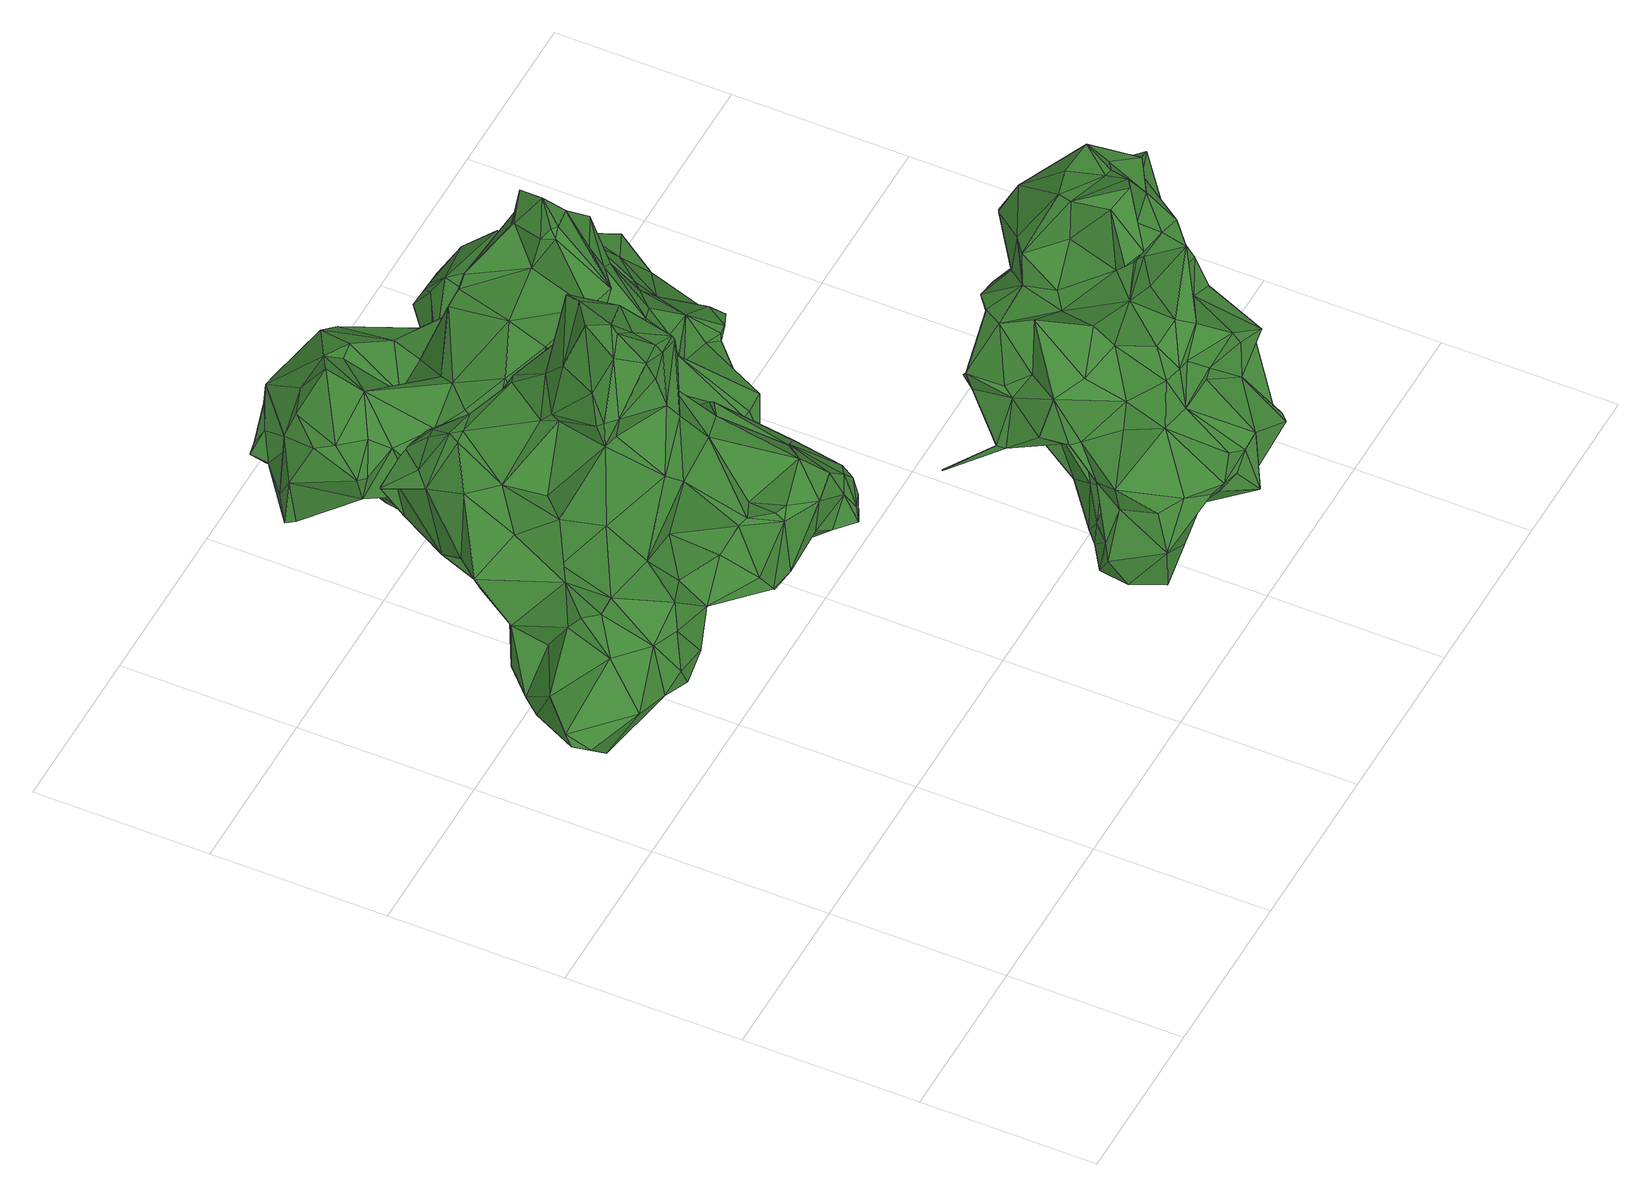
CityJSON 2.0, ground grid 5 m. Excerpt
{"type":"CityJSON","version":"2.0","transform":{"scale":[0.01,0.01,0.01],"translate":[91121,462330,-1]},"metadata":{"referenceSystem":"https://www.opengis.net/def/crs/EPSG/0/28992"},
"CityObjects":{
"tree1":{"type":"SolitaryVegetationObject","attributes":{"gtid":245,"crown_width_m":10.09,"crown_median_z":3.33,"trunk_H_m":3.53,"trunk_DBH_m":0.307,"trunk_radius_m":0.154,"trunk_base_height_m":-0.2,"original_gtid":"250"},"geometry":[{"type":"Solid","lod":"3","boundaries":[[[[0,1,2]],[[3,4,5]],[[6,7,8]],[[9,10,11]],[[12,13,14]],[[12,15,13]],[[16,17,18]],[[16,18,19]],[[20,21,22]],[[20,23,21]],[[24,25,26]],[[27,28,29]],[[30,31,6]],[[32,33,34]],[[35,24,36]],[[37,38,39]],[[40,39,38]],[[41,36,42]],[[43,44,45]],[[46,43,45]],[[47,48,49]],[[50,8,51]],[[52,4,53]],[[54,3,5]],[[55,7,56]],[[57,58,59]],[[60,61,62]],[[56,7,63]],[[56,63,40]],[[64,65,66]],[[67,68,69]],[[70,71,72]],[[73,74,75]],[[76,75,74]],[[13,77,78]],[[79,80,49]],[[81,82,83]],[[84,85,86]],[[87,85,84]],[[88,89,90]],[[29,91,92]],[[16,93,17]],[[93,68,67]],[[94,63,95]],[[96,94,95]],[[31,95,63]],[[30,6,97]],[[98,99,90]],[[100,101,19]],[[27,25,102]],[[16,37,93]],[[103,104,105]],[[67,100,106]],[[22,104,103]],[[35,107,25]],[[71,108,109]],[[69,68,94]],[[69,94,96]],[[19,106,100]],[[18,106,19]],[[74,73,53]],[[18,17,106]],[[93,106,17]],[[110,105,104]],[[93,67,106]],[[41,42,111]],[[112,73,75]],[[109,70,72]],[[47,113,59]],[[114,49,80]],[[115,79,48]],[[116,35,36]],[[116,36,41]],[[31,30,95]],[[109,72,71]],[[63,7,31]],[[117,109,108]],[[16,44,37]],[[42,36,118]],[[25,27,26]],[[119,120,22]],[[52,5,4]],[[111,42,118]],[[114,80,79]],[[114,79,115]],[[121,54,5]],[[93,37,39]],[[93,39,68]],[[57,122,123]],[[59,122,57]],[[102,124,28]],[[125,124,102]],[[16,19,101]],[[126,127,128]],[[128,127,43]],[[112,75,129]],[[13,130,77]],[[3,98,4]],[[131,132,133]],[[131,134,132]],[[94,68,63]],[[63,68,40]],[[99,54,135]],[[136,135,54]],[[76,4,98]],[[68,39,40]],[[137,138,125]],[[139,116,41]],[[41,140,139]],[[118,36,24]],[[141,142,65]],[[143,144,20]],[[8,97,6]],[[54,99,3]],[[8,7,55]],[[59,2,47]],[[47,2,1]],[[118,91,145]],[[146,101,77]],[[114,147,49]],[[109,140,70]],[[111,70,140]],[[77,130,148]],[[55,51,8]],[[55,149,51]],[[48,79,49]],[[150,25,107]],[[48,47,84]],[[35,116,107]],[[25,24,35]],[[151,152,153]],[[116,154,107]],[[29,145,91]],[[137,125,102]],[[48,84,155]],[[156,22,120]],[[95,157,158]],[[159,158,157]],[[160,60,62]],[[160,62,161]],[[162,122,163]],[[25,150,102]],[[150,164,137]],[[122,162,160]],[[154,116,139]],[[100,78,101]],[[88,75,89]],[[165,48,155]],[[49,147,47]],[[113,47,147]],[[97,8,50]],[[58,64,66]],[[6,31,7]],[[1,84,47]],[[166,137,164]],[[15,133,13]],[[131,133,15]],[[159,131,15]],[[131,70,134]],[[111,140,41]],[[112,129,61]],[[66,65,142]],[[44,16,101]],[[44,101,146]],[[136,141,135]],[[65,135,141]],[[167,127,21]],[[83,22,81]],[[168,169,160]],[[132,124,138]],[[2,59,58]],[[0,58,66]],[[75,76,89]],[[148,46,77]],[[132,170,133]],[[118,145,171]],[[172,173,148]],[[174,173,172]],[[75,64,175]],[[86,85,176]],[[121,177,54]],[[131,71,70]],[[168,160,162]],[[159,15,158]],[[145,132,134]],[[102,150,137]],[[12,14,69]],[[134,70,171]],[[0,2,58]],[[178,119,46]],[[175,129,75]],[[166,154,179]],[[166,179,61]],[[154,139,179]],[[82,81,153]],[[37,43,38]],[[127,38,43]],[[107,164,150]],[[86,20,144]],[[86,176,20]],[[177,180,54]],[[167,85,33]],[[74,53,4]],[[83,20,22]],[[143,20,83]],[[67,14,100]],[[78,100,14]],[[20,176,23]],[[143,165,144]],[[82,165,143]],[[82,143,83]],[[115,48,165]],[[82,115,165]],[[181,95,182]],[[159,71,131]],[[159,157,71]],[[98,3,99]],[[56,40,38]],[[21,128,22]],[[95,158,96]],[[56,38,183]],[[184,185,179]],[[186,187,140]],[[186,140,117]],[[187,139,140]],[[141,188,142]],[[51,149,189]],[[51,189,50]],[[117,140,109]],[[77,46,146]],[[167,21,23]],[[90,65,64]],[[190,50,189]],[[90,99,135]],[[65,90,135]],[[21,126,128]],[[23,85,167]],[[176,85,23]],[[161,175,123]],[[151,153,81]],[[191,138,137]],[[192,9,11]],[[183,167,32]],[[183,32,149]],[[0,66,188]],[[175,161,129]],[[123,175,57]],[[57,175,64]],[[57,64,58]],[[155,84,86]],[[160,169,153]],[[193,60,160]],[[193,152,60]],[[87,33,85]],[[123,122,161]],[[97,95,30]],[[170,132,138]],[[107,154,164]],[[110,170,105]],[[189,180,177]],[[60,191,137]],[[60,152,191]],[[84,1,87]],[[147,163,113]],[[166,164,154]],[[82,153,169]],[[169,168,194]],[[162,194,168]],[[33,87,0]],[[1,0,87]],[[195,92,91]],[[155,144,165]],[[155,86,144]],[[163,122,113]],[[113,122,59]],[[82,169,194]],[[193,153,152]],[[160,153,193]],[[82,194,115]],[[147,194,162]],[[147,162,163]],[[115,194,114]],[[114,194,147]],[[88,90,64]],[[146,45,44]],[[22,103,81]],[[178,46,120]],[[174,133,173]],[[170,173,133]],[[121,11,177]],[[29,92,27]],[[191,152,138]],[[138,152,151]],[[170,151,105]],[[103,105,151]],[[122,160,161]],[[95,181,157]],[[138,151,170]],[[103,151,81]],[[46,119,43]],[[108,71,181]],[[157,181,71]],[[76,74,4]],[[88,64,75]],[[136,54,180]],[[38,127,183]],[[167,183,127]],[[196,15,12]],[[196,12,96]],[[96,158,15]],[[177,197,189]],[[192,73,185]],[[179,185,61]],[[112,61,185]],[[33,32,167]],[[148,173,110]],[[12,69,96]],[[90,89,98]],[[177,10,197]],[[32,34,149]],[[73,192,52]],[[56,183,55]],[[149,55,183]],[[187,184,139]],[[178,120,119]],[[24,195,118]],[[172,130,174]],[[148,130,172]],[[149,188,189]],[[34,188,149]],[[139,184,179]],[[121,5,11]],[[192,11,5]],[[195,26,92]],[[61,60,198]],[[61,198,166]],[[26,27,92]],[[136,180,189]],[[134,171,145]],[[98,89,76]],[[10,177,11]],[[187,199,10]],[[186,199,187]],[[117,199,186]],[[192,185,184]],[[189,197,190]],[[0,188,33]],[[9,184,187]],[[187,10,9]],[[33,188,34]],[[161,62,129]],[[61,129,62]],[[127,126,21]],[[148,120,46]],[[156,120,148]],[[195,24,26]],[[128,43,119]],[[22,128,119]],[[146,46,45]],[[190,199,108]],[[197,10,199]],[[197,199,190]],[[112,185,73]],[[108,199,117]],[[66,142,188]],[[110,173,170]],[[9,192,184]],[[69,14,67]],[[78,14,13]],[[52,192,5]],[[196,96,15]],[[27,102,28]],[[156,148,110]],[[13,174,130]],[[13,133,174]],[[91,118,195]],[[137,198,60]],[[137,166,198]],[[189,188,136]],[[141,136,188]],[[118,171,111]],[[70,111,171]],[[97,182,95]],[[181,182,108]],[[190,108,182]],[[50,190,182]],[[50,182,97]],[[52,53,73]],[[37,44,43]],[[29,28,124]],[[132,145,124]],[[29,124,145]],[[125,138,124]],[[77,101,78]],[[156,104,22]],[[110,104,156]],[[200,201,202]],[[200,202,203]],[[203,202,204]],[[203,204,205]],[[202,201,206]],[[202,206,204]],[[204,206,207]],[[204,207,205]],[[206,201,208]],[[206,208,207]],[[207,208,209]],[[207,209,205]],[[208,201,210]],[[208,210,209]],[[209,210,211]],[[209,211,205]],[[210,201,212]],[[210,212,211]],[[211,212,213]],[[211,213,205]],[[212,201,214]],[[212,214,213]],[[213,214,215]],[[213,215,205]],[[214,201,216]],[[214,216,215]],[[215,216,217]],[[215,217,205]],[[216,201,218]],[[216,218,217]],[[217,218,219]],[[217,219,205]],[[218,201,220]],[[218,220,219]],[[219,220,221]],[[219,221,205]],[[220,201,222]],[[220,222,221]],[[221,222,223]],[[221,223,205]],[[222,201,224]],[[222,224,223]],[[223,224,225]],[[223,225,205]],[[224,201,226]],[[224,226,225]],[[225,226,227]],[[225,227,205]],[[226,201,228]],[[226,228,227]],[[227,228,229]],[[227,229,205]],[[228,201,230]],[[228,230,229]],[[229,230,231]],[[229,231,205]],[[230,201,232]],[[230,232,231]],[[231,232,233]],[[231,233,205]],[[232,201,234]],[[232,234,233]],[[233,234,235]],[[233,235,205]],[[234,201,236]],[[234,236,235]],[[235,236,237]],[[235,237,205]],[[236,201,238]],[[236,238,237]],[[237,238,239]],[[237,239,205]],[[238,201,240]],[[238,240,239]],[[239,240,241]],[[239,241,205]],[[240,201,242]],[[240,242,241]],[[241,242,243]],[[241,243,205]],[[242,201,244]],[[242,244,243]],[[243,244,245]],[[243,245,205]],[[244,201,246]],[[244,246,245]],[[245,246,247]],[[245,247,205]],[[246,201,248]],[[246,248,247]],[[247,248,249]],[[247,249,205]],[[248,201,200]],[[248,200,249]],[[249,200,203]],[[249,203,205]]]]}]},
"tree2":{"type":"SolitaryVegetationObject","attributes":{"gtid":246,"crown_width_m":11.04,"crown_median_z":2.66,"trunk_H_m":2.81,"trunk_DBH_m":0.289,"trunk_radius_m":0.145,"trunk_base_height_m":-0.15,"original_gtid":"251"},"geometry":[{"type":"Solid","lod":"3","boundaries":[[[[250,251,252]],[[253,254,255]],[[256,255,254]],[[257,258,259]],[[260,261,250]],[[262,263,264]],[[265,266,267]],[[267,266,268]],[[269,250,261]],[[270,271,272]],[[273,274,275]],[[276,277,278]],[[279,280,281]],[[282,283,284]],[[285,286,287]],[[288,289,290]],[[291,292,293]],[[265,294,266]],[[259,295,296]],[[259,296,257]],[[284,297,271]],[[298,299,300]],[[301,302,303]],[[304,305,306]],[[292,307,308]],[[309,310,311]],[[312,313,314]],[[315,316,293]],[[306,305,317]],[[318,319,320]],[[311,321,322]],[[323,324,325]],[[272,271,297]],[[318,326,327]],[[272,328,273]],[[305,329,330]],[[330,329,331]],[[332,269,333]],[[267,334,265]],[[335,336,319]],[[306,336,335]],[[337,338,339]],[[322,309,311]],[[340,341,342]],[[340,342,343]],[[303,290,301]],[[322,278,309]],[[344,345,308]],[[346,347,348]],[[349,347,346]],[[350,285,287]],[[332,333,351]],[[352,353,354]],[[355,299,356]],[[357,299,355]],[[358,355,356]],[[272,297,328]],[[359,360,300]],[[361,362,323]],[[352,354,270]],[[277,363,364]],[[277,364,365]],[[344,308,307]],[[366,367,368]],[[366,368,326]],[[369,370,253]],[[365,371,289]],[[372,302,373]],[[374,264,263]],[[375,376,377]],[[287,377,376]],[[378,373,301]],[[313,379,314]],[[378,362,361]],[[378,361,373]],[[380,381,338]],[[382,324,323]],[[383,384,385]],[[341,253,370]],[[333,261,260]],[[333,269,261]],[[362,378,290]],[[272,352,270]],[[277,386,363]],[[297,284,283]],[[297,283,344]],[[387,388,389]],[[308,293,292]],[[308,315,293]],[[291,390,391]],[[323,325,392]],[[253,255,292]],[[307,292,255]],[[357,393,394]],[[290,289,362]],[[391,395,369]],[[378,301,290]],[[372,373,396]],[[250,269,397]],[[319,318,296]],[[287,376,398]],[[375,398,376]],[[399,400,401]],[[381,402,338]],[[364,382,365]],[[358,356,298]],[[397,269,332]],[[317,403,383]],[[343,404,405]],[[313,312,406]],[[298,356,299]],[[267,407,334]],[[306,334,407]],[[288,303,285]],[[393,267,408]],[[393,408,394]],[[271,270,409]],[[330,321,317]],[[330,276,321]],[[405,410,411]],[[405,404,410]],[[341,370,396]],[[412,379,413]],[[389,329,387]],[[326,414,366]],[[318,414,326]],[[284,409,282]],[[320,414,318]],[[328,415,400]],[[380,338,392]],[[279,281,416]],[[417,251,397]],[[417,397,294]],[[397,251,250]],[[301,373,302]],[[330,331,276]],[[418,251,417]],[[419,251,418]],[[420,421,358]],[[365,382,371]],[[323,371,382]],[[274,422,352]],[[355,421,406]],[[358,421,355]],[[372,303,302]],[[419,423,251]],[[419,348,423]],[[359,416,281]],[[309,277,365]],[[288,290,303]],[[296,335,319]],[[295,335,296]],[[424,396,392]],[[315,308,345]],[[425,293,316]],[[312,314,367]],[[426,367,314]],[[426,339,427]],[[337,339,426]],[[337,426,379]],[[251,423,252]],[[348,252,423]],[[428,315,345]],[[399,262,256]],[[262,429,256]],[[430,320,319]],[[360,281,280]],[[360,280,431]],[[412,338,337]],[[311,310,432]],[[331,329,389]],[[331,389,388]],[[293,433,291]],[[346,348,419]],[[289,434,365]],[[309,278,277]],[[257,435,436]],[[379,412,337]],[[437,399,256]],[[274,352,275]],[[352,272,275]],[[414,430,366]],[[437,400,399]],[[407,267,393]],[[407,393,366]],[[253,341,254]],[[317,383,438]],[[383,385,438]],[[321,278,322]],[[276,278,321]],[[273,275,272]],[[403,311,432]],[[405,411,439]],[[300,440,298]],[[441,427,339]],[[442,256,254]],[[442,254,341]],[[385,350,398]],[[346,390,291]],[[268,443,408]],[[268,408,267]],[[430,407,366]],[[357,367,393]],[[402,427,441]],[[420,439,411]],[[421,420,411]],[[282,409,431]],[[274,400,437]],[[351,443,332]],[[394,444,445]],[[394,443,351]],[[394,351,444]],[[421,411,406]],[[313,406,411]],[[305,387,329]],[[318,327,296]],[[365,434,309]],[[361,323,392]],[[446,296,327]],[[388,304,295]],[[388,387,304]],[[257,296,446]],[[282,431,345]],[[428,345,431]],[[292,291,391]],[[274,447,422]],[[287,286,390]],[[416,348,433]],[[342,396,424]],[[424,448,342]],[[359,281,360]],[[342,341,396]],[[449,405,439]],[[369,292,391]],[[258,450,331]],[[259,258,295]],[[396,370,369]],[[294,375,417]],[[294,265,375]],[[265,398,375]],[[265,438,398]],[[350,287,398]],[[430,306,407]],[[305,330,317]],[[446,368,435]],[[426,435,368]],[[366,393,367]],[[372,395,303]],[[441,338,402]],[[306,317,438]],[[298,451,358]],[[420,358,451]],[[412,424,338]],[[391,390,395]],[[427,402,436]],[[401,263,262]],[[286,303,395]],[[385,384,350]],[[387,305,304]],[[350,384,432]],[[252,348,452]],[[357,355,453]],[[439,420,454]],[[451,454,420]],[[436,435,427]],[[335,455,306]],[[323,362,371]],[[289,371,362]],[[343,342,456]],[[253,292,369]],[[426,314,379]],[[427,435,426]],[[390,377,287]],[[390,346,377]],[[363,457,364]],[[325,364,457]],[[257,436,258]],[[448,456,342]],[[374,262,264]],[[456,412,458]],[[276,331,386]],[[457,386,402]],[[412,456,448]],[[412,448,424]],[[283,345,344]],[[304,455,295]],[[295,455,335]],[[422,454,352]],[[282,345,283]],[[401,262,399]],[[412,413,458]],[[385,398,438]],[[431,280,316]],[[431,316,428]],[[353,431,459]],[[454,422,447]],[[349,291,347]],[[268,266,443]],[[300,360,440]],[[320,430,414]],[[306,455,304]],[[306,430,336]],[[319,336,430]],[[271,409,284]],[[350,432,310]],[[350,310,288]],[[459,431,409]],[[380,325,457]],[[288,310,460]],[[309,434,310]],[[295,258,388]],[[331,388,258]],[[426,368,367]],[[438,334,306]],[[265,334,438]],[[332,443,266]],[[400,263,401]],[[328,297,415]],[[381,457,402]],[[437,447,274]],[[340,447,437]],[[415,297,344]],[[445,299,357]],[[394,445,357]],[[340,461,447]],[[457,363,386]],[[350,288,285]],[[291,433,347]],[[348,347,433]],[[352,454,353]],[[451,353,454]],[[460,289,288]],[[417,377,418]],[[375,377,417]],[[418,377,419]],[[346,419,377]],[[446,435,257]],[[260,452,333]],[[326,368,327]],[[327,368,446]],[[321,311,403]],[[321,403,317]],[[396,369,395]],[[396,395,372]],[[460,434,289]],[[428,316,315]],[[351,359,444]],[[353,459,354]],[[270,354,459]],[[298,462,451]],[[353,451,462]],[[394,408,443]],[[300,444,359]],[[360,462,440]],[[411,410,313]],[[459,409,270]],[[256,442,437]],[[425,316,280]],[[279,425,280]],[[361,463,373]],[[373,463,396]],[[437,442,340]],[[341,340,442]],[[339,338,441]],[[285,303,286]],[[286,395,390]],[[392,338,424]],[[410,413,313]],[[458,413,404]],[[410,404,413]],[[380,392,325]],[[276,386,277]],[[456,458,404]],[[258,436,386]],[[436,402,386]],[[343,456,404]],[[299,444,300]],[[450,386,331]],[[258,386,450]],[[367,453,312]],[[380,457,381]],[[460,310,434]],[[250,252,260]],[[383,403,384]],[[403,432,384]],[[298,440,462]],[[333,452,351]],[[359,351,452]],[[252,452,260]],[[357,453,367]],[[406,453,355]],[[312,453,406]],[[415,344,464]],[[429,307,255]],[[255,256,429]],[[353,462,431]],[[360,431,462]],[[397,332,465]],[[397,465,294]],[[299,445,444]],[[416,433,279]],[[279,433,425]],[[349,346,291]],[[400,274,273]],[[328,400,273]],[[266,294,465]],[[266,465,332]],[[425,433,293]],[[348,416,452]],[[359,452,416]],[[396,463,392]],[[392,463,361]],[[405,461,343]],[[343,461,340]],[[449,461,405]],[[313,413,379]],[[374,429,262]],[[374,307,429]],[[374,466,307]],[[307,466,344]],[[464,344,466]],[[464,466,374]],[[263,400,464]],[[263,464,374]],[[415,464,400]],[[382,364,324]],[[325,324,364]],[[439,461,449]],[[447,461,454]],[[454,461,439]],[[467,468,469]],[[467,469,470]],[[470,469,471]],[[470,471,472]],[[469,468,473]],[[469,473,471]],[[471,473,474]],[[471,474,472]],[[473,468,475]],[[473,475,474]],[[474,475,476]],[[474,476,472]],[[475,468,477]],[[475,477,476]],[[476,477,478]],[[476,478,472]],[[477,468,479]],[[477,479,478]],[[478,479,480]],[[478,480,472]],[[479,468,481]],[[479,481,480]],[[480,481,482]],[[480,482,472]],[[481,468,483]],[[481,483,482]],[[482,483,484]],[[482,484,472]],[[483,468,485]],[[483,485,484]],[[484,485,486]],[[484,486,472]],[[485,468,487]],[[485,487,486]],[[486,487,488]],[[486,488,472]],[[487,468,489]],[[487,489,488]],[[488,489,490]],[[488,490,472]],[[489,468,491]],[[489,491,490]],[[490,491,492]],[[490,492,472]],[[491,468,493]],[[491,493,492]],[[492,493,494]],[[492,494,472]],[[493,468,495]],[[493,495,494]],[[494,495,496]],[[494,496,472]],[[495,468,497]],[[495,497,496]],[[496,497,498]],[[496,498,472]],[[497,468,499]],[[497,499,498]],[[498,499,500]],[[498,500,472]],[[499,468,501]],[[499,501,500]],[[500,501,502]],[[500,502,472]],[[501,468,503]],[[501,503,502]],[[502,503,504]],[[502,504,472]],[[503,468,505]],[[503,505,504]],[[504,505,506]],[[504,506,472]],[[505,468,507]],[[505,507,506]],[[506,507,508]],[[506,508,472]],[[507,468,509]],[[507,509,508]],[[508,509,510]],[[508,510,472]],[[509,468,511]],[[509,511,510]],[[510,511,512]],[[510,512,472]],[[511,468,513]],[[511,513,512]],[[512,513,514]],[[512,514,472]],[[513,468,515]],[[513,515,514]],[[514,515,516]],[[514,516,472]],[[515,468,467]],[[515,467,516]],[[516,467,470]],[[516,470,472]]]]}]},
"tree3":{"type":"SolitaryVegetationObject","attributes":{"gtid":208,"crown_width_m":8.56,"crown_median_z":5.39,"trunk_H_m":4.51,"trunk_DBH_m":0.305,"trunk_radius_m":0.152,"trunk_base_height_m":0.88,"original_gtid":"213"},"geometry":[{"type":"Solid","lod":"3","boundaries":[[[[517,518,519]],[[517,519,520]],[[521,522,523]],[[524,525,526]],[[527,528,519]],[[527,519,529]],[[530,531,532]],[[533,534,535]],[[536,534,533]],[[537,538,539]],[[540,522,521]],[[541,542,543]],[[544,545,546]],[[544,546,547]],[[548,549,550]],[[551,552,553]],[[554,555,556]],[[557,558,539]],[[559,560,561]],[[562,557,539]],[[563,564,565]],[[566,567,568]],[[569,568,567]],[[570,571,572]],[[573,574,575]],[[576,577,578]],[[524,570,525]],[[566,579,580]],[[581,582,583]],[[584,585,586]],[[562,538,587]],[[588,552,551]],[[539,538,562]],[[589,590,591]],[[592,545,544]],[[593,594,595]],[[569,567,596]],[[597,598,599]],[[599,598,600]],[[525,570,572]],[[559,601,602]],[[603,604,550]],[[530,605,606]],[[607,608,609]],[[610,608,607]],[[582,611,583]],[[612,613,614]],[[615,593,616]],[[617,618,619]],[[537,587,538]],[[582,620,611]],[[621,611,620]],[[518,517,622]],[[623,615,581]],[[571,570,524]],[[624,625,626]],[[627,628,629]],[[619,628,617]],[[617,628,630]],[[631,630,628]],[[523,522,632]],[[633,521,634]],[[633,634,623]],[[555,635,636]],[[555,599,635]],[[637,638,639]],[[638,640,639]],[[641,642,580]],[[643,574,644]],[[603,574,643]],[[645,646,647]],[[581,648,582]],[[649,648,581]],[[650,605,622]],[[621,651,652]],[[653,550,604]],[[556,580,642]],[[654,655,612]],[[619,618,572]],[[656,627,657]],[[658,659,615]],[[619,629,628]],[[589,591,660]],[[661,627,662]],[[638,585,584]],[[540,585,638]],[[663,664,665]],[[662,666,667]],[[662,627,666]],[[593,595,616]],[[627,661,628]],[[577,668,626]],[[669,534,536]],[[620,582,648]],[[561,620,648]],[[519,518,670]],[[519,670,671]],[[601,672,666]],[[667,666,672]],[[598,673,589]],[[663,665,674]],[[590,675,591]],[[676,610,677]],[[557,678,558]],[[618,617,639]],[[662,659,658]],[[679,680,546]],[[588,681,550]],[[682,683,684]],[[600,598,660]],[[598,589,660]],[[685,601,559]],[[612,575,654]],[[637,639,617]],[[686,678,576]],[[596,687,569]],[[559,602,688]],[[689,690,668]],[[550,646,603]],[[623,581,624]],[[561,621,620]],[[691,692,693]],[[694,695,676]],[[590,589,608]],[[590,608,610]],[[696,652,651]],[[542,697,688]],[[622,698,699]],[[622,699,650]],[[550,681,548]],[[672,685,667]],[[592,700,545]],[[701,702,679]],[[680,679,702]],[[588,550,653]],[[648,649,561]],[[521,586,540]],[[540,586,585]],[[703,704,586]],[[703,586,521]],[[627,656,666]],[[550,549,647]],[[685,594,705]],[[532,694,706]],[[691,564,692]],[[628,658,631]],[[661,658,628]],[[610,707,675]],[[708,675,707]],[[635,599,709]],[[662,658,661]],[[710,651,558]],[[674,665,609]],[[681,588,711]],[[688,560,559]],[[701,679,545]],[[656,680,666]],[[528,518,530]],[[712,687,596]],[[571,713,680]],[[555,714,715]],[[568,579,566]],[[624,690,623]],[[602,702,701]],[[593,659,662]],[[689,716,717]],[[668,577,687]],[[695,567,635]],[[567,695,694]],[[718,529,671]],[[671,527,718]],[[718,527,529]],[[686,576,626]],[[690,626,668]],[[553,643,554]],[[711,537,697]],[[719,564,563]],[[685,672,601]],[[673,598,597]],[[671,529,519]],[[530,518,605]],[[523,720,721]],[[722,723,609]],[[722,613,723]],[[671,670,527]],[[554,642,724]],[[700,543,545]],[[664,725,665]],[[558,678,686]],[[682,640,726]],[[673,614,589]],[[612,614,673]],[[727,640,584]],[[710,625,651]],[[520,728,664]],[[533,684,683]],[[535,684,533]],[[599,555,597]],[[729,693,563]],[[640,638,584]],[[730,535,731]],[[517,586,704]],[[689,717,690]],[[727,726,640]],[[553,732,643]],[[587,641,562]],[[624,626,690]],[[646,654,574]],[[646,574,603]],[[556,566,580]],[[733,579,568]],[[668,687,712]],[[663,533,683]],[[663,536,533]],[[592,535,700]],[[621,652,611]],[[579,734,580]],[[536,663,723]],[[729,735,693]],[[735,528,530]],[[622,605,518]],[[602,601,702]],[[666,702,601]],[[520,519,528]],[[587,711,551]],[[588,551,711]],[[537,711,587]],[[626,625,710]],[[730,639,640]],[[678,736,576]],[[700,669,543]],[[542,541,681]],[[650,606,605]],[[528,670,518]],[[693,719,563]],[[723,663,674]],[[723,674,609]],[[644,573,673]],[[681,541,548]],[[573,575,673]],[[663,683,664]],[[643,604,603]],[[530,606,531]],[[644,673,714]],[[715,714,673]],[[678,733,736]],[[723,737,645]],[[613,737,723]],[[645,536,723]],[[517,704,698]],[[698,622,517]],[[545,602,701]],[[662,667,705]],[[609,738,722]],[[602,545,739]],[[685,705,667]],[[639,730,740]],[[688,697,537]],[[545,543,739]],[[731,740,730]],[[520,584,517]],[[727,584,520]],[[682,726,664]],[[547,535,544]],[[567,566,636]],[[567,636,635]],[[688,537,560]],[[535,534,700]],[[669,700,534]],[[551,641,587]],[[602,739,688]],[[676,706,694]],[[730,684,535]],[[592,544,535]],[[728,741,725]],[[728,725,664]],[[665,607,609]],[[742,618,740]],[[742,740,731]],[[547,524,743]],[[547,743,535]],[[526,743,524]],[[535,743,731]],[[526,731,743]],[[615,623,634]],[[744,558,651]],[[561,744,621]],[[581,745,624]],[[625,624,745]],[[704,717,716]],[[583,696,581]],[[745,581,696]],[[625,745,696]],[[636,566,556]],[[636,556,555]],[[611,652,583]],[[696,583,652]],[[528,741,728]],[[735,741,528]],[[637,540,638]],[[649,594,561]],[[559,561,594]],[[523,634,521]],[[640,682,730]],[[664,683,682]],[[589,614,722]],[[613,722,614]],[[520,528,728]],[[578,626,576]],[[639,740,618]],[[527,670,528]],[[612,655,613]],[[610,676,707]],[[610,675,590]],[[673,575,612]],[[713,546,680]],[[689,746,716]],[[699,746,650]],[[668,746,689]],[[565,747,706]],[[691,735,532]],[[530,532,735]],[[653,732,552]],[[553,552,732]],[[558,744,748]],[[694,532,531]],[[749,571,657]],[[749,657,627]],[[526,525,731]],[[711,697,681]],[[542,681,697]],[[704,703,717]],[[680,702,666]],[[593,662,705]],[[554,643,644]],[[554,724,553]],[[744,651,621]],[[750,748,744]],[[608,589,738]],[[608,738,609]],[[722,738,589]],[[577,626,578]],[[584,586,517]],[[615,659,593]],[[699,716,746]],[[531,606,567]],[[531,567,694]],[[596,567,606]],[[596,606,650]],[[724,642,641]],[[604,732,653]],[[604,643,732]],[[550,647,646]],[[751,549,541]],[[543,669,751]],[[541,543,751]],[[523,615,634]],[[563,565,706]],[[739,543,542]],[[548,541,549]],[[703,633,623]],[[575,574,654]],[[536,645,669]],[[645,549,751]],[[645,751,669]],[[645,647,549]],[[558,748,539]],[[556,642,554]],[[739,542,688]],[[676,677,706]],[[733,568,736]],[[520,726,727]],[[630,631,522]],[[682,684,730]],[[664,726,520]],[[617,522,637]],[[630,522,617]],[[637,522,540]],[[569,736,568]],[[687,736,569]],[[577,576,736]],[[687,577,736]],[[713,571,524]],[[713,524,547]],[[685,559,594]],[[691,693,735]],[[619,749,629]],[[607,735,729]],[[686,710,558]],[[699,704,716]],[[626,710,686]],[[705,594,593]],[[690,717,623]],[[623,717,703]],[[572,571,749]],[[572,749,619]],[[615,595,581]],[[615,616,595]],[[561,560,744]],[[750,560,537]],[[744,560,750]],[[724,551,553]],[[724,641,551]],[[644,714,554]],[[554,714,555]],[[591,752,660]],[[660,752,600]],[[591,675,752]],[[655,753,613]],[[613,753,737]],[[645,737,753]],[[645,753,646]],[[715,673,597]],[[597,555,715]],[[600,752,599]],[[599,752,709]],[[719,692,564]],[[733,734,579]],[[729,563,677]],[[706,677,563]],[[691,565,564]],[[693,692,719]],[[580,734,641]],[[562,641,734]],[[704,699,698]],[[650,746,596]],[[712,746,668]],[[712,596,746]],[[750,537,748]],[[539,748,537]],[[581,595,649]],[[595,594,649]],[[729,754,607]],[[729,677,754]],[[607,754,610]],[[677,610,754]],[[713,547,546]],[[655,654,753]],[[679,546,545]],[[646,753,654]],[[572,618,742]],[[525,742,731]],[[572,742,525]],[[680,657,571]],[[656,657,680]],[[653,552,588]],[[658,720,631]],[[522,720,632]],[[631,720,522]],[[523,632,720]],[[615,720,658]],[[557,755,678]],[[562,755,557]],[[678,755,733]],[[734,733,755]],[[734,755,562]],[[703,521,633]],[[706,747,532]],[[532,747,691]],[[691,747,565]],[[573,644,574]],[[696,651,625]],[[665,725,607]],[[741,735,725]],[[607,725,735]],[[629,749,627]],[[635,709,708]],[[752,708,709]],[[675,708,752]],[[695,707,676]],[[708,707,635]],[[695,635,707]],[[523,721,615]],[[615,721,720]],[[756,757,758]],[[756,758,759]],[[759,758,760]],[[759,760,761]],[[758,757,762]],[[758,762,760]],[[760,762,763]],[[760,763,761]],[[762,757,764]],[[762,764,763]],[[763,764,765]],[[763,765,761]],[[764,757,766]],[[764,766,765]],[[765,766,767]],[[765,767,761]],[[766,757,768]],[[766,768,767]],[[767,768,769]],[[767,769,761]],[[768,757,770]],[[768,770,769]],[[769,770,771]],[[769,771,761]],[[770,757,772]],[[770,772,771]],[[771,772,773]],[[771,773,761]],[[772,757,774]],[[772,774,773]],[[773,774,775]],[[773,775,761]],[[774,757,776]],[[774,776,775]],[[775,776,777]],[[775,777,761]],[[776,757,778]],[[776,778,777]],[[777,778,779]],[[777,779,761]],[[778,757,780]],[[778,780,779]],[[779,780,781]],[[779,781,761]],[[780,757,782]],[[780,782,781]],[[781,782,783]],[[781,783,761]],[[782,757,784]],[[782,784,783]],[[783,784,785]],[[783,785,761]],[[784,757,786]],[[784,786,785]],[[785,786,787]],[[785,787,761]],[[786,757,788]],[[786,788,787]],[[787,788,789]],[[787,789,761]],[[788,757,790]],[[788,790,789]],[[789,790,791]],[[789,791,761]],[[790,757,792]],[[790,792,791]],[[791,792,793]],[[791,793,761]],[[792,757,794]],[[792,794,793]],[[793,794,795]],[[793,795,761]],[[794,757,796]],[[794,796,795]],[[795,796,797]],[[795,797,761]],[[796,757,798]],[[796,798,797]],[[797,798,799]],[[797,799,761]],[[798,757,800]],[[798,800,799]],[[799,800,801]],[[799,801,761]],[[800,757,802]],[[800,802,801]],[[801,802,803]],[[801,803,761]],[[802,757,804]],[[802,804,803]],[[803,804,805]],[[803,805,761]],[[804,757,756]],[[804,756,805]],[[805,756,759]],[[805,759,761]]]]}]}
},
"vertices":[
[586,1492,166],[364,1468,143],[352,1526,172],[628,1989,527],[603,1990,543],[662,1956,570],[1135,1604,260],[1111,1575,240],[1048,1641,253],[747,1795,696],[796,1737,569],[668,1810,609],[1113,1160,459],[1039,1093,509],[1116,1157,460],[1023,1319,575],[1121,966,260],[1178,997,293],[1177,994,295],[1138,980,293],[568,1140,224],[663,1226,295],[632,1154,319],[593,1237,208],[792,1502,1036],[698,1449,1023],[777,1477,1028],[760,1388,974],[795,1378,892],[866,1393,916],[1140,1607,297],[1166,1586,262],[742,1498,198],[644,1483,162],[732,1585,230],[758,1559,1038],[860,1625,1003],[1062,1140,174],[1003,1307,184],[1168,1257,210],[1161,1335,210],[888,1676,976],[891,1674,976],[960,1129,227],[1062,1011,265],[979,1052,300],[879,1038,272],[222,1433,177],[190,1219,162],[99,1274,245],[946,1708,321],[972,1665,256],[637,1929,606],[612,1928,602],[630,1922,374],[1012,1582,221],[1033,1405,196],[496,1623,361],[500,1646,219],[330,1557,200],[469,1490,631],[520,1676,627],[442,1603,549],[1201,1409,251],[506,1839,315],[672,1868,197],[656,1719,160],[1183,1042,374],[1254,1243,322],[1171,1175,417],[1059,1615,764],[1090,1620,662],[1083,1630,688],[599,1864,655],[541,1921,552],[496,1880,542],[483,2001,502],[980,1007,447],[1077,1026,451],[82,1211,276],[45,1247,307],[501,1181,441],[380,1180,394],[467,1157,380],[344,1302,161],[565,1352,174],[498,1184,174],[531,1402,164],[538,1985,482],[484,1999,498],[566,1974,338],[949,1407,893],[867,1413,932],[1158,1176,199],[1216,1358,375],[1175,1582,359],[1159,1393,468],[1110,1622,285],[555,2033,444],[621,1932,366],[1138,1015,395],[1109,1001,356],[655,1412,857],[618,1225,393],[768,1185,366],[762,1324,386],[1187,1015,340],[658,1490,916],[1037,1660,523],[1047,1658,681],[826,1159,430],[952,1649,895],[582,1831,653],[221,1463,230],[60,1272,327],[207,1135,328],[709,1597,918],[1013,1671,659],[937,1549,950],[802,1058,269],[800,1048,276],[575,1869,534],[318,1551,359],[357,1656,409],[808,1354,795],[678,1432,767],[788,1182,313],[871,1286,216],[809,1094,284],[471,1760,601],[912,1066,467],[982,1423,673],[838,1332,738],[938,1298,587],[976,1406,801],[675,1869,199],[674,1866,200],[623,1436,778],[716,1312,642],[747,1665,827],[944,1650,846],[705,1885,146],[703,1884,143],[434,1129,277],[474,1131,200],[963,1407,866],[994,1025,319],[152,1361,340],[877,1055,446],[870,1594,200],[622,1438,861],[581,1297,466],[604,1424,515],[408,1314,482],[671,1610,772],[345,1301,165],[809,1092,288],[1123,1597,482],[1148,1400,476],[1019,1457,525],[403,1441,486],[301,1648,498],[300,1383,444],[311,1444,343],[618,1457,846],[348,1132,266],[669,1590,760],[759,1374,163],[311,1351,483],[332,1305,497],[767,1285,588],[938,1545,824],[879,1083,463],[846,1145,446],[907,1171,436],[409,1738,436],[536,1194,184],[677,1713,451],[801,1046,273],[674,1643,734],[599,1706,321],[1122,1600,480],[1034,1599,377],[914,1415,190],[756,1765,741],[613,1831,666],[905,1607,716],[781,1772,742],[690,1693,190],[764,1683,299],[934,1703,381],[665,1457,738],[669,1841,673],[459,1480,483],[267,1248,423],[854,1473,962],[1019,1296,400],[829,1708,468],[549,1563,611],[924,1694,590],[740,1451,80],[725,1452,80],[740,1455,80],[738,1464,433],[738,1468,433],[723,1465,433],[739,1459,80],[737,1472,433],[736,1462,80],[734,1475,433],[733,1465,80],[731,1478,432],[730,1467,80],[727,1479,432],[726,1467,79],[723,1480,432],[722,1467,79],[719,1480,432],[718,1466,80],[716,1478,432],[715,1463,80],[712,1476,432],[712,1460,80],[710,1473,432],[710,1457,80],[708,1469,433],[710,1453,80],[707,1465,433],[710,1448,80],[708,1461,433],[712,1445,80],[709,1458,433],[714,1442,80],[712,1454,433],[717,1439,80],[715,1452,433],[721,1437,81],[718,1450,433],[724,1437,81],[722,1449,433],[729,1437,81],[726,1450,434],[732,1438,81],[730,1451,433],[735,1441,81],[733,1454,433],[738,1444,80],[736,1457,433],[740,1447,80],[738,1460,433],
[1171,1882,975],[1210,1964,932],[1122,1937,903],[968,2397,315],[852,2343,243],[848,2434,345],[764,2386,195],[1270,1487,182],[1400,1624,222],[1417,1565,303],[1074,1839,935],[1097,1822,958],[708,2407,258],[624,2437,300],[627,2439,300],[1300,1753,679],[1245,1743,720],[1240,1624,594],[1109,1732,657],[1110,1807,959],[420,2035,572],[458,2177,591],[419,2227,479],[426,2243,320],[521,2199,314],[444,2219,320],[1657,1826,253],[1576,1881,198],[1640,1862,239],[921,2026,744],[786,1978,639],[921,2025,747],[650,2237,674],[629,2297,598],[546,2269,593],[1386,2088,447],[1245,2062,425],[1307,1971,483],[1513,2177,412],[1544,2203,297],[1465,2253,365],[989,2140,556],[958,2354,495],[926,2180,551],[1304,1813,818],[1492,1535,321],[1316,1363,303],[500,2280,550],[697,1790,580],[803,1747,554],[775,1793,725],[1334,2278,342],[1302,2277,345],[1301,2219,418],[1524,1541,345],[1580,1613,329],[1409,1594,464],[799,2455,417],[873,2360,557],[1708,2043,283],[1559,2038,418],[1701,1919,343],[855,1667,232],[827,1730,170],[916,1667,209],[837,2261,586],[796,2100,517],[1509,1725,380],[1266,1315,286],[1323,1343,369],[1254,1338,372],[1675,1822,271],[1707,1928,301],[1422,2180,227],[1433,2087,225],[1351,2020,191],[1159,1424,298],[1251,1350,257],[452,2270,388],[1580,1601,320],[1577,1638,325],[1540,1626,283],[1099,1653,816],[1084,1802,943],[1301,1646,564],[1441,1553,352],[1324,1557,390],[1143,1779,258],[1196,1853,255],[1172,1770,231],[735,2108,171],[953,2216,179],[967,2148,183],[810,2031,156],[681,2421,508],[730,2282,629],[1125,1960,647],[958,2005,688],[1008,2023,784],[1028,1959,629],[1446,1990,495],[1021,1676,807],[456,2038,472],[570,2011,563],[455,2023,555],[730,1693,422],[702,1706,451],[940,1599,451],[658,1736,418],[904,1844,792],[759,1933,660],[1377,2212,241],[1437,2282,284],[1462,1821,190],[1516,1992,202],[1620,2107,198],[1174,1569,440],[984,1556,408],[1149,1470,272],[1018,2224,374],[1017,2265,302],[1538,2173,240],[1276,2248,376],[1291,2304,291],[643,2435,327],[1304,1809,712],[1249,1822,532],[1185,1913,621],[1408,2294,303],[945,1721,200],[1323,1943,259],[1267,1817,253],[1537,2119,220],[1501,1783,415],[1532,1910,460],[1466,1819,436],[1462,1735,221],[1578,1564,326],[1545,1562,311],[1572,1572,310],[1107,2069,474],[1018,2183,449],[1266,2061,186],[1176,1611,494],[981,1660,595],[1096,2145,385],[1129,2167,258],[1192,1826,936],[1365,1768,517],[679,2369,267],[621,2385,295],[622,2388,292],[1256,1756,203],[1606,1877,366],[797,1886,172],[726,1926,158],[745,1725,310],[1308,1591,485],[1084,1701,642],[484,2129,599],[791,1799,172],[717,1830,218],[1003,1902,291],[843,1795,186],[1235,1344,364],[603,2291,436],[969,2018,770],[1289,1891,822],[1251,1979,828],[1234,1985,830],[603,1807,364],[638,1759,362],[623,2048,387],[1135,1950,883],[1089,2012,234],[911,2099,532],[1017,1623,232],[1201,1719,204],[786,2254,580],[738,2407,249],[1296,1559,435],[644,2125,650],[1552,1951,469],[952,2013,708],[1642,2092,283],[1209,1552,209],[1317,1614,184],[704,2191,258],[1408,1724,496],[674,1911,202],[719,1878,624],[1195,1764,220],[802,2296,243],[1061,1653,765],[945,1761,698],[953,1693,596],[1258,1469,188],[708,2130,231],[1065,2020,248],[695,1939,170],[1459,1701,246],[643,1892,390],[1068,1861,826],[866,1723,339],[624,1973,360],[1497,1538,341],[868,2005,205],[1376,1849,216],[824,1892,203],[550,2068,588],[1584,2110,322],[730,2054,166],[686,1948,554],[1258,2138,293],[649,2409,377],[1211,1769,810],[687,2430,431],[1090,1953,86],[1075,1952,85],[1089,1956,86],[1068,1941,367],[1067,1944,367],[1053,1940,366],[1087,1960,86],[1065,1948,367],[1085,1963,86],[1063,1951,367],[1082,1965,86],[1060,1953,367],[1078,1966,86],[1056,1954,367],[1074,1966,86],[1053,1955,366],[1071,1966,85],[1049,1954,366],[1067,1964,85],[1045,1952,366],[1064,1962,85],[1043,1950,366],[1062,1959,84],[1040,1947,365],[1061,1955,84],[1039,1943,365],[1061,1951,84],[1039,1940,365],[1061,1948,84],[1039,1936,365],[1063,1944,84],[1041,1932,365],[1065,1941,84],[1043,1930,365],[1068,1939,84],[1046,1927,365],[1072,1938,84],[1050,1926,365],[1076,1938,84],[1054,1926,365],[1079,1938,85],[1057,1926,366],[1083,1940,85],[1061,1928,366],[1086,1942,85],[1064,1930,366],[1088,1945,86],[1066,1933,367],[1089,1949,86],[1067,1937,367],
[1319,743,661],[1277,649,544],[1261,646,552],[1301,621,699],[1503,773,867],[1451,697,989],[1523,745,876],[1448,322,1226],[1467,425,1314],[1407,355,1197],[1093,713,586],[1262,620,552],[1093,715,589],[1401,631,526],[1485,593,443],[1499,523,443],[1462,411,836],[1500,311,842],[1476,376,999],[1437,254,800],[1923,441,712],[1926,433,546],[1978,517,546],[1368,743,957],[1665,178,799],[1735,322,804],[1611,254,849],[1562,378,1081],[1682,317,1034],[1619,354,1126],[1499,367,1132],[1687,166,750],[1585,203,735],[1674,157,641],[1812,253,535],[1779,172,548],[1715,158,495],[1601,244,440],[1453,327,366],[1539,442,358],[1933,534,485],[1968,607,514],[1858,506,926],[1860,536,759],[1958,616,808],[1893,458,472],[1412,307,465],[1599,332,494],[1575,450,416],[1579,464,309],[1480,535,281],[1646,644,311],[1608,684,277],[1532,402,1344],[1577,430,1323],[1444,526,1320],[1486,45,479],[1515,45,487],[1481,12,477],[1847,763,393],[1751,873,409],[1783,872,420],[1686,469,382],[1672,387,421],[1834,766,795],[2030,738,759],[2017,748,724],[1300,751,730],[1412,736,808],[1415,739,806],[1860,337,544],[1786,173,661],[1218,143,427],[1176,289,372],[1204,246,281],[1624,390,911],[1702,603,989],[1852,682,868],[1833,697,855],[1577,705,323],[1403,189,318],[1366,167,315],[1396,199,309],[1349,192,295],[1851,511,1134],[1828,446,945],[1671,30,540],[1690,51,543],[1357,677,536],[1478,655,416],[1242,354,568],[1230,283,513],[1204,283,606],[1202,309,407],[2019,745,723],[1376,74,537],[1365,55,583],[1346,81,552],[1676,757,842],[1743,636,808],[1398,654,1178],[1353,618,1174],[1455,565,1319],[2032,735,758],[2001,717,702],[1367,689,542],[1688,803,753],[1733,805,639],[1832,721,601],[1786,799,510],[1663,588,1300],[1538,719,1207],[1553,595,1300],[1505,759,1122],[1517,765,1118],[1496,652,976],[1618,722,827],[1655,754,826],[1352,427,259],[1497,441,321],[1357,618,1057],[1339,713,942],[1354,617,1058],[1322,668,928],[1742,394,528],[1651,369,438],[1688,118,492],[1538,140,517],[1460,210,699],[1537,51,613],[1573,207,702],[1979,678,822],[1887,724,901],[1485,693,415],[1937,685,692],[1999,721,702],[1709,87,541],[1481,10,479],[1420,47,574],[1661,526,1267],[1615,496,1292],[1664,725,1049],[1667,672,1021],[1247,157,280],[1709,678,1157],[1732,656,1148],[1383,340,738],[1282,495,767],[1300,426,628],[1776,489,1193],[1829,538,1132],[1685,767,472],[1494,243,797],[1261,645,548],[1093,716,585],[1852,514,1134],[1388,130,460],[1354,334,663],[1237,343,259],[1335,400,315],[1384,389,387],[1886,672,442],[1681,344,1118],[1699,439,1159],[1772,148,729],[1383,600,916],[1359,445,796],[1449,466,894],[1825,529,948],[1888,726,470],[1683,769,382],[1825,363,843],[1681,730,550],[1705,809,641],[1507,489,596],[1499,432,623],[1412,367,621],[1416,457,359],[1351,429,262],[1909,688,695],[1813,318,772],[1413,814,594],[1469,709,552],[1583,300,868],[1685,453,1066],[1779,490,1127],[1523,693,729],[1482,738,647],[1775,565,989],[1398,418,385],[1302,389,274],[1305,386,274],[1384,362,360],[1886,706,540],[1818,307,691],[1684,766,385],[1592,413,1160],[1543,202,509],[1375,260,465],[1539,677,574],[1604,694,671],[1090,714,588],[1500,240,543],[1641,692,1038],[1578,678,871],[1292,132,563],[1372,225,702],[1691,233,565],[1282,451,623],[1351,589,753],[1319,653,711],[1259,524,639],[1332,347,579],[1361,511,1008],[1418,386,1158],[1709,86,538],[1726,587,402],[1755,493,460],[1349,496,589],[1756,705,367],[1459,88,595],[1242,182,532],[1717,348,900],[1373,529,1063],[1281,469,620],[1448,531,1179],[1483,367,1137],[1938,681,693],[1851,702,704],[1590,685,512],[1521,517,451],[1851,542,593],[1589,499,1294],[1834,583,698],[1533,241,791],[1287,268,298],[1479,52,603],[1292,277,515],[1844,546,489],[1590,451,188],[1575,452,188],[1590,455,188],[1585,474,640],[1585,478,640],[1570,475,639],[1589,459,188],[1583,482,639],[1586,462,188],[1581,485,639],[1583,465,188],[1578,488,639],[1580,466,187],[1574,489,639],[1576,467,187],[1570,490,639],[1572,467,187],[1566,490,639],[1568,466,187],[1563,488,639],[1565,463,187],[1559,486,639],[1562,460,187],[1557,483,639],[1560,457,188],[1555,479,639],[1560,453,188],[1554,476,639],[1560,449,188],[1555,472,639],[1562,445,188],[1556,468,640],[1564,442,188],[1558,465,640],[1567,439,188],[1561,462,640],[1570,438,189],[1565,460,640],[1574,437,189],[1569,460,640],[1578,437,189],[1573,460,640],[1582,438,189],[1576,461,640],[1585,441,189],[1580,464,640],[1588,444,189],[1582,467,640],[1590,447,188],[1584,470,640]
]}
